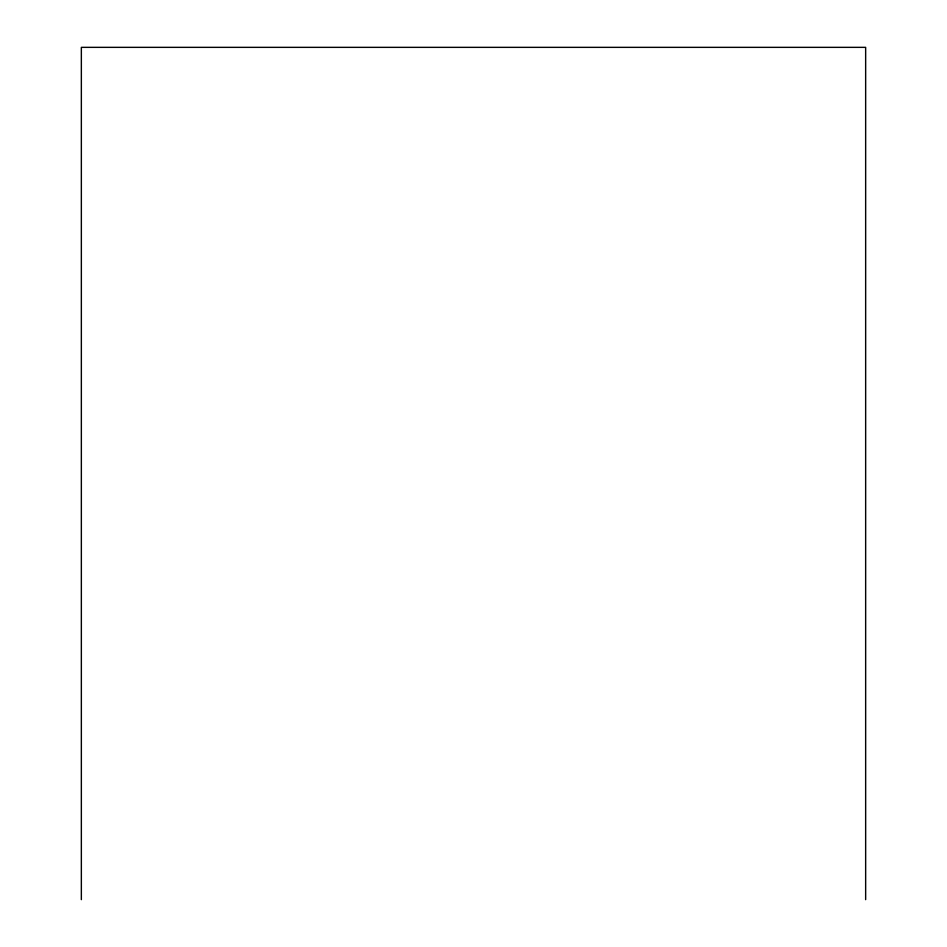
<?xml version="1.0" encoding="UTF-8"?>
<svg xmlns="http://www.w3.org/2000/svg" width="947" height="947" viewBox="0 0 947 947"><rect width="100%" height="100%" fill="white"/><g stroke="black" fill="none" stroke-linecap="round" stroke-linejoin="round"><path stroke-width="1.42" d="M865.653 899.65L865.653 47.35L81.347 47.35L81.347 899.65"/></g></svg>
